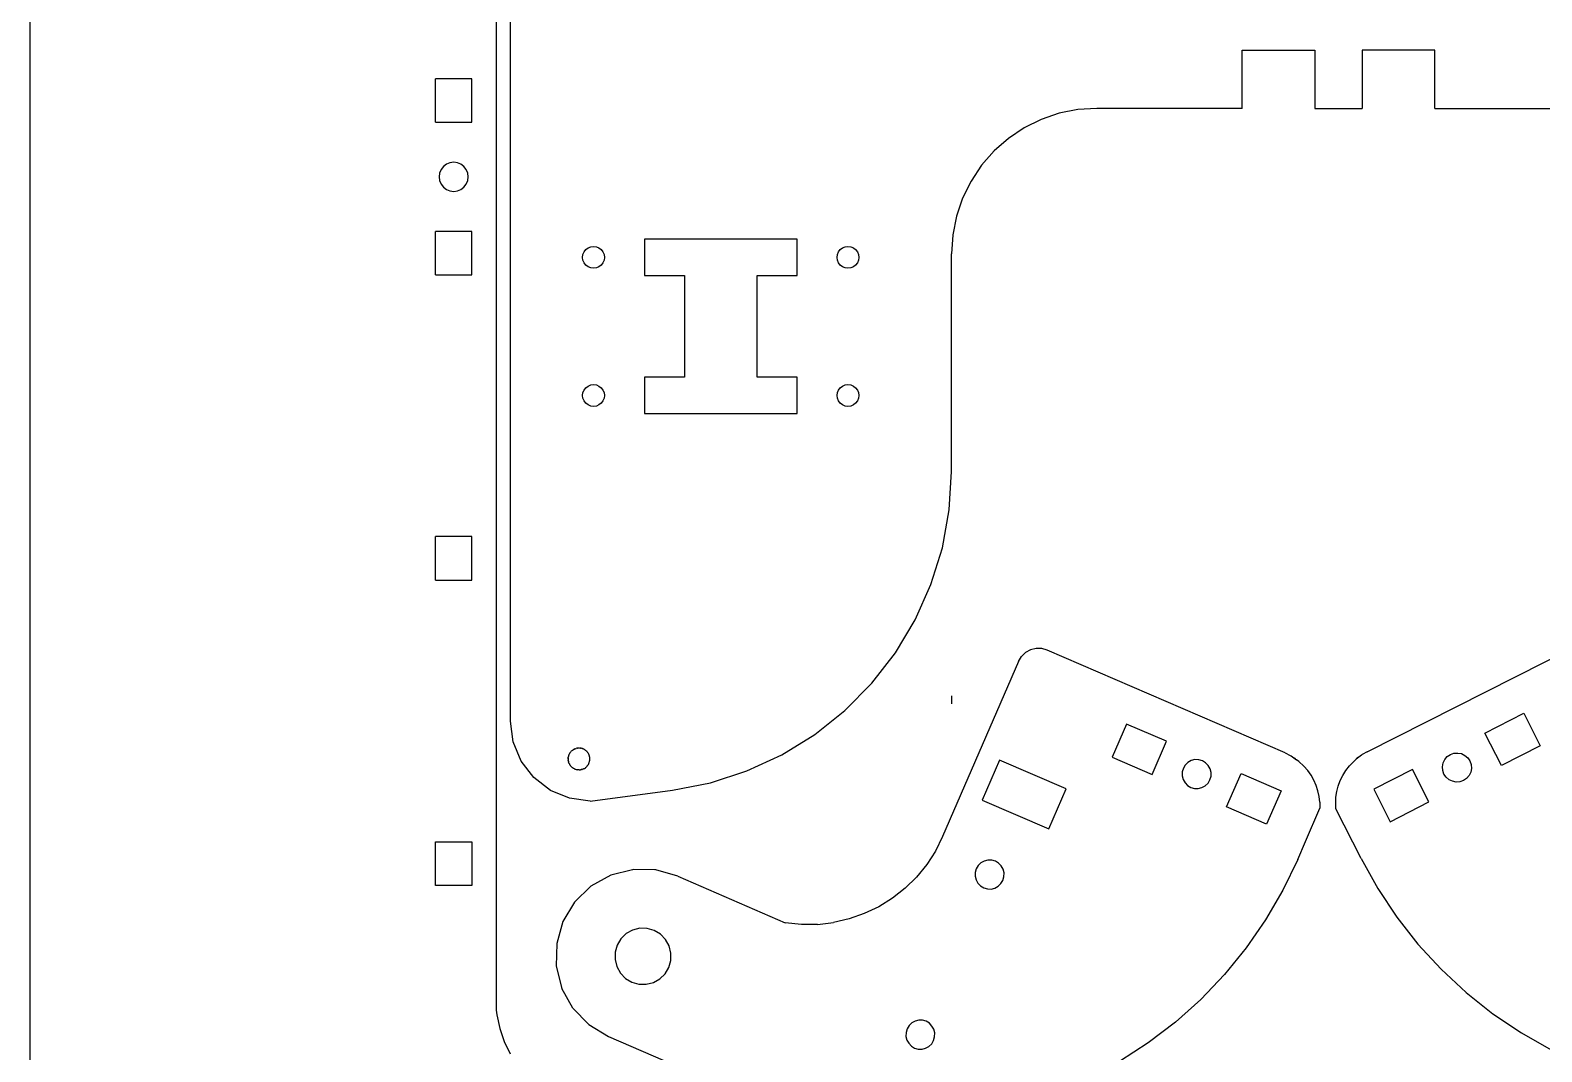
# Model space of a CAD drawing. Extents: x -277 to 127, y -166 to 231.
# Drawn here: x -276.9 to -69, y -76.6 to 63.9 of the extents above; entities that cross this region are included whole.
import ezdxf

# ---------------------------------------------------------------- set-up
doc = ezdxf.new("R2010")
doc.units = 0
doc.layers.get('0').update_dxf_attribs({"linetype": 'CONTINUOUS'})

msp = doc.modelspace()

# ---------------------------------------------------------------- linework, layer by layer
for p, q in [((-276.93, -110.97), (-276.92, 218.74)), ((-212.82, 173.74), (-212.83, -70.93)), ((-210.92, 167.46), (-210.92, -31.15)), ((-110.18, 61.16), (-100.18, 61.16)), ((-110.18, 53.16), (-110.18, 61.16)), ((-100.18, 61.16), (-100.18, 53.16)), ((-83.68, 61.16), (-93.68, 61.16)), ((-93.68, 61.16), (-93.68, 53.16)), ((-83.68, 53.16), (-83.68, 61.16)), ((-221.17, 51.24), (-221.17, 57.24)), ((-216.17, 57.24), (-221.17, 57.24)), ((-216.17, 51.24), (-216.17, 57.24)), ((-135.36, 52.48), (-137.83, 51.63)), ((-132.79, 52.99), (-135.36, 52.48)), ((-130.18, 53.16), (-132.79, 52.99)), ((-110.18, 53.16), (-130.18, 53.16)), ((-100.18, 53.16), (-93.68, 53.16)), ((-83.68, 53.16), (-63.68, 53.16)), ((-221.17, 51.24), (-216.17, 51.24)), ((-140.18, 50.48), (-142.36, 49.02)), ((-137.83, 51.63), (-140.18, 50.48)), ((-142.36, 49.02), (-144.32, 47.3)), ((-144.32, 47.3), (-146.05, 45.33)), ((-220.61, 44.26), (-220.67, 43.74)), ((-220.67, 43.74), (-220.61, 43.22)), ((-220.41, 44.74), (-220.61, 44.26)), ((-220.09, 45.15), (-220.41, 44.74)), ((-219.67, 45.47), (-220.09, 45.15)), ((-219.19, 45.67), (-219.67, 45.47)), ((-218.67, 45.74), (-219.19, 45.67)), ((-218.16, 45.67), (-218.67, 45.74)), ((-217.67, 45.47), (-218.16, 45.67)), ((-217.26, 45.15), (-217.67, 45.47)), ((-216.94, 44.74), (-217.26, 45.15)), ((-216.74, 44.26), (-216.94, 44.74)), ((-216.67, 43.74), (-216.74, 44.26)), ((-216.74, 43.22), (-216.67, 43.74)), ((-146.05, 45.33), (-147.5, 43.16)), ((-220.61, 43.22), (-220.41, 42.74)), ((-220.41, 42.74), (-220.09, 42.33)), ((-220.09, 42.33), (-219.67, 42.01)), ((-219.67, 42.01), (-219.19, 41.81)), ((-219.19, 41.81), (-218.67, 41.74)), ((-218.67, 41.74), (-218.16, 41.81)), ((-218.16, 41.81), (-217.67, 42.01)), ((-217.67, 42.01), (-217.26, 42.33)), ((-217.26, 42.33), (-216.94, 42.74)), ((-216.94, 42.74), (-216.74, 43.22)), ((-147.5, 43.16), (-148.66, 40.81)), ((-148.66, 40.81), (-149.5, 38.33)), ((-149.5, 38.33), (-150.01, 35.77)), ((-221.17, 30.24), (-221.17, 36.24)), ((-216.17, 36.24), (-221.17, 36.24)), ((-216.17, 30.24), (-216.17, 36.24)), ((-150.01, 35.77), (-150.18, 33.16)), ((-200.88, 33.05), (-200.73, 33.41)), ((-200.73, 33.41), (-200.49, 33.72)), ((-200.49, 33.72), (-200.18, 33.96)), ((-200.18, 33.96), (-199.82, 34.11)), ((-199.82, 34.11), (-199.43, 34.16)), ((-199.43, 34.16), (-199.04, 34.11)), ((-199.04, 34.11), (-198.68, 33.96)), ((-198.68, 33.96), (-198.37, 33.72)), ((-198.37, 33.72), (-198.13, 33.41)), ((-198.13, 33.41), (-197.98, 33.05)), ((-171.43, 35.16), (-192.43, 35.16)), ((-192.43, 35.16), (-192.43, 30.16)), ((-171.43, 30.16), (-171.43, 35.16)), ((-165.88, 33.05), (-165.73, 33.41)), ((-165.73, 33.41), (-165.49, 33.72)), ((-165.49, 33.72), (-165.18, 33.96)), ((-165.18, 33.96), (-164.82, 34.11)), ((-164.82, 34.11), (-164.43, 34.16)), ((-164.43, 34.16), (-164.04, 34.11)), ((-164.04, 34.11), (-163.68, 33.96)), ((-163.68, 33.96), (-163.37, 33.72)), ((-163.37, 33.72), (-163.13, 33.41)), ((-163.13, 33.41), (-162.98, 33.05)), ((-200.93, 32.66), (-200.88, 33.05)), ((-200.88, 32.27), (-200.93, 32.66)), ((-200.73, 31.91), (-200.88, 32.27)), ((-200.49, 31.6), (-200.73, 31.91)), ((-200.18, 31.36), (-200.49, 31.6)), ((-199.82, 31.21), (-200.18, 31.36)), ((-199.43, 31.16), (-199.82, 31.21)), ((-199.04, 31.21), (-199.43, 31.16)), ((-198.68, 31.36), (-199.04, 31.21)), ((-198.37, 31.6), (-198.68, 31.36)), ((-198.13, 31.91), (-198.37, 31.6)), ((-197.98, 32.27), (-198.13, 31.91)), ((-197.98, 33.05), (-197.93, 32.66)), ((-197.93, 32.66), (-197.98, 32.27)), ((-165.93, 32.66), (-165.88, 33.05)), ((-165.88, 32.27), (-165.93, 32.66)), ((-165.73, 31.91), (-165.88, 32.27)), ((-165.49, 31.6), (-165.73, 31.91)), ((-165.18, 31.36), (-165.49, 31.6)), ((-164.82, 31.21), (-165.18, 31.36)), ((-164.43, 31.16), (-164.82, 31.21)), ((-164.04, 31.21), (-164.43, 31.16)), ((-163.68, 31.36), (-164.04, 31.21)), ((-163.37, 31.6), (-163.68, 31.36)), ((-163.13, 31.91), (-163.37, 31.6)), ((-162.98, 32.27), (-163.13, 31.91)), ((-162.98, 33.05), (-162.93, 32.66)), ((-162.93, 32.66), (-162.98, 32.27)), ((-150.18, 3.2), (-150.18, 33.16)), ((-221.17, 30.24), (-216.17, 30.24)), ((-192.43, 30.16), (-186.93, 30.16)), ((-186.93, 30.16), (-186.93, 16.16)), ((-176.93, 16.16), (-176.93, 30.16)), ((-176.93, 30.16), (-171.43, 30.16)), ((-200.73, 14.41), (-200.49, 14.72)), ((-200.49, 14.72), (-200.18, 14.96)), ((-200.18, 14.96), (-199.82, 15.11)), ((-199.82, 15.11), (-199.43, 15.16)), ((-199.43, 15.16), (-199.04, 15.11)), ((-199.04, 15.11), (-198.68, 14.96)), ((-198.68, 14.96), (-198.37, 14.72)), ((-198.37, 14.72), (-198.13, 14.41)), ((-186.93, 16.16), (-192.43, 16.16)), ((-192.43, 16.16), (-192.43, 11.16)), ((-171.43, 16.16), (-176.93, 16.16)), ((-171.43, 11.16), (-171.43, 16.16)), ((-165.73, 14.41), (-165.49, 14.72)), ((-165.49, 14.72), (-165.18, 14.96)), ((-165.18, 14.96), (-164.82, 15.11)), ((-164.82, 15.11), (-164.43, 15.16)), ((-164.43, 15.16), (-164.04, 15.11)), ((-164.04, 15.11), (-163.68, 14.96)), ((-163.68, 14.96), (-163.37, 14.72)), ((-163.37, 14.72), (-163.13, 14.41)), ((-200.93, 13.66), (-200.88, 14.05)), ((-200.88, 13.27), (-200.93, 13.66)), ((-200.88, 14.05), (-200.73, 14.41)), ((-200.73, 12.91), (-200.88, 13.27)), ((-200.49, 12.6), (-200.73, 12.91)), ((-200.18, 12.36), (-200.49, 12.6)), ((-198.37, 12.6), (-198.68, 12.36)), ((-198.13, 12.91), (-198.37, 12.6)), ((-198.13, 14.41), (-197.98, 14.05)), ((-197.98, 13.27), (-198.13, 12.91)), ((-197.98, 14.05), (-197.93, 13.66)), ((-197.93, 13.66), (-197.98, 13.27)), ((-165.93, 13.66), (-165.88, 14.05)), ((-165.88, 13.27), (-165.93, 13.66)), ((-165.88, 14.05), (-165.73, 14.41)), ((-165.73, 12.91), (-165.88, 13.27)), ((-165.49, 12.6), (-165.73, 12.91)), ((-165.18, 12.36), (-165.49, 12.6)), ((-163.37, 12.6), (-163.68, 12.36)), ((-163.13, 12.91), (-163.37, 12.6)), ((-163.13, 14.41), (-162.98, 14.05)), ((-162.98, 13.27), (-163.13, 12.91)), ((-162.98, 14.05), (-162.93, 13.66)), ((-162.93, 13.66), (-162.98, 13.27)), ((-199.82, 12.21), (-200.18, 12.36)), ((-199.43, 12.16), (-199.82, 12.21)), ((-199.04, 12.21), (-199.43, 12.16)), ((-198.68, 12.36), (-199.04, 12.21)), ((-192.43, 11.16), (-171.43, 11.16)), ((-164.82, 12.21), (-165.18, 12.36)), ((-164.43, 12.16), (-164.82, 12.21)), ((-164.04, 12.21), (-164.43, 12.16)), ((-163.68, 12.36), (-164.04, 12.21)), ((-150.5, -2.09), (-150.18, 3.2)), ((-151.44, -7.3), (-150.5, -2.09)), ((-221.17, -11.76), (-221.17, -5.76)), ((-216.17, -5.76), (-221.17, -5.76)), ((-216.17, -11.76), (-216.17, -5.76)), ((-153.01, -12.36), (-151.44, -7.3)), ((-221.17, -11.76), (-216.17, -11.76)), ((-155.17, -17.2), (-153.01, -12.36)), ((-157.89, -21.75), (-155.17, -17.2)), ((-92.98, -35.35), (-61.15, -19.26)), ((-161.13, -25.93), (-157.89, -21.75)), ((-140.97, -22.92), (-140.57, -22.25)), ((-140.57, -22.25), (-140.01, -21.7)), ((-139.32, -21.32), (-140.01, -21.7)), ((-138.55, -21.13), (-139.32, -21.32)), ((-137.77, -21.14), (-138.55, -21.13)), ((-137.02, -21.36), (-137.77, -21.14)), ((-104.28, -35.52), (-137.02, -21.36)), ((-140.97, -22.92), (-151.4, -47.03)), ((-164.85, -29.7), (-161.13, -25.93)), ((-150.18, -27.66), (-150.18, -28.76)), ((-210.87, -31.15), (-210.92, -31.15)), ((-210.49, -33.99), (-210.87, -31.15)), ((-169, -33), (-164.85, -29.7)), ((-76.8, -32.78), (-71.45, -30.07)), ((-71.45, -30.07), (-69.2, -34.53)), ((-173.51, -35.77), (-169, -33)), ((-126.09, -31.54), (-128.07, -36.12)), ((-120.59, -33.92), (-126.09, -31.54)), ((-74.54, -37.24), (-76.8, -32.78)), ((-209.4, -36.64), (-210.49, -33.99)), ((-202.49, -35.28), (-202.55, -35.36)), ((-202.43, -35.23), (-202.49, -35.28)), ((-202.39, -35.19), (-202.43, -35.23)), ((-202.39, -35.19), (-202.36, -35.17)), ((-202.31, -35.13), (-202.36, -35.17)), ((-202.31, -35.13), (-202.18, -35.05)), ((-202.1, -35.01), (-202.18, -35.05)), ((-202.1, -35.01), (-202.05, -34.98)), ((-202.05, -34.98), (-202.02, -34.97)), ((-201.97, -34.95), (-202.02, -34.97)), ((-201.97, -34.95), (-201.82, -34.9)), ((-201.73, -34.88), (-201.82, -34.9)), ((-201.68, -34.87), (-201.73, -34.88)), ((-201.68, -34.87), (-201.64, -34.86)), ((-201.53, -34.86), (-201.64, -34.86)), ((-201.46, -34.85), (-201.53, -34.86)), ((-201.46, -34.85), (-201.43, -34.84)), ((-201.34, -34.86), (-201.43, -34.84)), ((-201.25, -34.86), (-201.34, -34.86)), ((-201.25, -34.86), (-201.21, -34.86)), ((-201.15, -34.88), (-201.21, -34.86)), ((-201.04, -34.9), (-201.15, -34.88)), ((-201.04, -34.9), (-201.02, -34.9)), ((-200.95, -34.93), (-201.02, -34.9)), ((-200.91, -34.94), (-200.95, -34.93)), ((-200.91, -34.94), (-200.87, -34.95)), ((-200.87, -34.95), (-200.84, -34.97)), ((-200.78, -35), (-200.84, -34.97)), ((-200.68, -35.05), (-200.78, -35)), ((-200.68, -35.05), (-200.56, -35.13)), ((-200.56, -35.13), (-200.53, -35.14)), ((-200.53, -35.14), (-200.5, -35.17)), ((-200.5, -35.17), (-200.46, -35.21)), ((-200.39, -35.26), (-200.46, -35.21)), ((-200.39, -35.26), (-200.37, -35.28)), ((-200.31, -35.36), (-200.37, -35.28)), ((-122.57, -38.5), (-120.59, -33.92)), ((-69.2, -34.53), (-74.54, -37.24)), ((-207.65, -38.92), (-209.4, -36.64)), ((-202.92, -36.23), (-202.93, -36.3)), ((-202.92, -36.27), (-202.93, -36.32)), ((-202.93, -36.32), (-202.93, -36.3)), ((-202.93, -36.37), (-202.93, -36.32)), ((-202.93, -36.37), (-202.92, -36.44)), ((-202.92, -36.16), (-202.91, -36.11)), ((-202.92, -36.21), (-202.92, -36.16)), ((-202.92, -36.16), (-202.92, -36.23)), ((-202.92, -36.27), (-202.92, -36.21)), ((-202.92, -36.44), (-202.91, -36.55)), ((-202.91, -36.11), (-202.89, -36.02)), ((-202.9, -36.6), (-202.91, -36.55)), ((-202.9, -36.6), (-202.89, -36.65)), ((-202.88, -35.96), (-202.89, -36.02)), ((-202.89, -36.65), (-202.88, -36.73)), ((-202.85, -35.87), (-202.88, -35.96)), ((-202.87, -36.76), (-202.88, -36.73)), ((-202.83, -36.88), (-202.87, -36.76)), ((-202.85, -35.87), (-202.83, -35.83)), ((-202.83, -35.83), (-202.82, -35.79)), ((-202.81, -36.93), (-202.83, -36.88)), ((-202.79, -35.73), (-202.82, -35.79)), ((-202.79, -36.97), (-202.81, -36.93)), ((-202.74, -35.62), (-202.79, -35.73)), ((-202.79, -36.97), (-202.76, -37.02)), ((-202.76, -37.02), (-202.73, -37.09)), ((-202.73, -35.59), (-202.74, -35.62)), ((-202.68, -35.52), (-202.73, -35.59)), ((-202.73, -37.09), (-202.67, -37.17)), ((-202.68, -35.52), (-202.65, -35.48)), ((-202.64, -37.22), (-202.67, -37.17)), ((-202.65, -35.48), (-202.63, -35.45)), ((-202.61, -37.27), (-202.64, -37.22)), ((-202.55, -35.36), (-202.63, -35.45)), ((-202.58, -37.3), (-202.61, -37.27)), ((-202.58, -37.3), (-202.54, -37.34)), ((-202.54, -37.34), (-202.49, -37.4)), ((-202.49, -37.4), (-202.47, -37.42)), ((-202.47, -37.42), (-202.42, -37.46)), ((-200.45, -37.47), (-200.37, -37.4)), ((-200.37, -37.4), (-200.3, -37.31)), ((-200.27, -35.4), (-200.31, -35.36)), ((-200.3, -37.31), (-200.26, -37.28)), ((-200.25, -35.42), (-200.27, -35.4)), ((-200.26, -37.28), (-200.24, -37.24)), ((-200.23, -35.45), (-200.25, -35.42)), ((-200.24, -37.24), (-200.22, -37.22)), ((-200.2, -35.49), (-200.23, -35.45)), ((-200.22, -37.22), (-200.19, -37.17)), ((-200.15, -35.57), (-200.2, -35.49)), ((-200.13, -37.09), (-200.19, -37.17)), ((-200.13, -35.59), (-200.15, -35.57)), ((-200.09, -35.69), (-200.13, -35.59)), ((-200.13, -37.09), (-200.11, -37.05)), ((-200.11, -37.05), (-200.09, -36.98)), ((-200.11, -37.05), (-200.1, -37.02)), ((-200.1, -37.02), (-200.09, -36.98)), ((-200.07, -35.73), (-200.09, -35.69)), ((-200.09, -36.98), (-200.06, -36.94)), ((-200.05, -35.76), (-200.07, -35.73)), ((-200.06, -36.94), (-200.04, -36.9)), ((-200.04, -35.79), (-200.05, -35.76)), ((-200.03, -35.84), (-200.04, -35.79)), ((-200.04, -36.9), (-200.03, -36.87)), ((-199.98, -35.96), (-200.03, -35.84)), ((-200.03, -36.87), (-200.02, -36.83)), ((-200.02, -36.83), (-200.01, -36.8)), ((-200.01, -36.8), (-199.98, -36.72)), ((-199.98, -35.98), (-199.98, -35.96)), ((-199.97, -36.04), (-199.98, -35.98)), ((-199.98, -36.72), (-199.97, -36.65)), ((-199.95, -36.1), (-199.97, -36.04)), ((-199.97, -36.61), (-199.95, -36.56)), ((-199.97, -36.65), (-199.97, -36.61)), ((-199.95, -36.13), (-199.95, -36.1)), ((-199.95, -36.17), (-199.95, -36.13)), ((-199.95, -36.22), (-199.95, -36.17)), ((-199.93, -36.31), (-199.95, -36.22)), ((-199.95, -36.52), (-199.94, -36.49)), ((-199.95, -36.56), (-199.95, -36.52)), ((-199.94, -36.45), (-199.93, -36.38)), ((-199.94, -36.49), (-199.94, -36.45)), ((-199.93, -36.34), (-199.93, -36.31)), ((-199.93, -36.38), (-199.93, -36.34)), ((-178.32, -37.99), (-173.51, -35.77)), ((-143.57, -36.5), (-145.95, -42.01)), ((-134.4, -40.47), (-143.57, -36.5)), ((-128.07, -36.12), (-122.57, -38.5)), ((-118.02, -37.18), (-118.29, -37.63)), ((-117.65, -36.82), (-118.02, -37.18)), ((-117.19, -36.57), (-117.65, -36.82)), ((-116.69, -36.44), (-117.19, -36.57)), ((-116.17, -36.45), (-116.69, -36.44)), ((-115.67, -36.59), (-116.17, -36.45)), ((-115.22, -36.86), (-115.67, -36.59)), ((-114.86, -37.23), (-115.22, -36.86)), ((-114.6, -37.69), (-114.86, -37.23)), ((-104.28, -35.52), (-103.57, -35.87)), ((-103.57, -35.87), (-103.46, -35.94)), ((-103.46, -35.94), (-102.71, -36.46)), ((-102.93, -36.31), (-102.88, -36.19)), ((-102.39, -36.69), (-102.71, -36.46)), ((-101.69, -37.32), (-102.39, -36.69)), ((-101.18, -37.92), (-101.69, -37.32)), ((-95.94, -37.94), (-95.45, -37.31)), ((-95.45, -37.31), (-94.8, -36.63)), ((-94.8, -36.63), (-94.49, -36.39)), ((-93.77, -35.82), (-94.49, -36.39)), ((-94.28, -36.22), (-94.33, -36.11)), ((-93.67, -35.75), (-93.77, -35.82)), ((-92.98, -35.35), (-93.67, -35.75)), ((-82.64, -37.41), (-82.55, -36.9)), ((-82.6, -37.93), (-82.64, -37.41)), ((-82.55, -36.9), (-82.32, -36.43)), ((-82.32, -36.43), (-81.98, -36.03)), ((-81.98, -36.03), (-81.55, -35.74)), ((-81.55, -35.74), (-81.06, -35.57)), ((-81.06, -35.57), (-80.54, -35.53)), ((-80.54, -35.53), (-80.03, -35.62)), ((-80.03, -35.62), (-79.56, -35.85)), ((-79.56, -35.85), (-79.16, -36.19)), ((-79.16, -36.19), (-78.87, -36.62)), ((-78.87, -36.62), (-78.7, -37.11)), ((-78.7, -37.11), (-78.66, -37.64)), ((-205.37, -40.67), (-207.65, -38.92)), ((-202.42, -37.46), (-202.37, -37.51)), ((-202.37, -37.51), (-202.33, -37.54)), ((-202.33, -37.54), (-202.3, -37.56)), ((-202.3, -37.56), (-202.25, -37.6)), ((-202.25, -37.6), (-202.2, -37.63)), ((-202.2, -37.63), (-202.16, -37.65)), ((-202.04, -37.71), (-202.16, -37.65)), ((-202.04, -37.71), (-201.99, -37.73)), ((-201.99, -37.73), (-201.95, -37.74)), ((-201.95, -37.74), (-201.9, -37.76)), ((-201.9, -37.76), (-201.82, -37.79)), ((-201.82, -37.79), (-201.72, -37.81)), ((-201.72, -37.81), (-201.66, -37.82)), ((-201.66, -37.82), (-201.61, -37.83)), ((-201.43, -37.84), (-201.61, -37.83)), ((-201.43, -37.84), (-201.4, -37.84)), ((-201.4, -37.84), (-201.33, -37.83)), ((-201.33, -37.83), (-201.22, -37.83)), ((-201.22, -37.83), (-201.18, -37.82)), ((-201.18, -37.82), (-201.14, -37.8)), ((-201.04, -37.79), (-201.14, -37.8)), ((-201.04, -37.79), (-201.01, -37.78)), ((-200.89, -37.74), (-201.01, -37.78)), ((-200.89, -37.74), (-200.85, -37.72)), ((-200.85, -37.72), (-200.81, -37.7)), ((-200.81, -37.7), (-200.77, -37.68)), ((-200.77, -37.68), (-200.68, -37.64)), ((-200.68, -37.64), (-200.55, -37.55)), ((-200.55, -37.55), (-200.51, -37.52)), ((-200.51, -37.52), (-200.48, -37.5)), ((-200.48, -37.5), (-200.45, -37.47)), ((-183.36, -39.62), (-178.32, -37.99)), ((-118.43, -38.13), (-118.44, -38.66)), ((-118.44, -38.66), (-118.31, -39.16)), ((-118.29, -37.63), (-118.43, -38.13)), ((-118.31, -39.16), (-118.06, -39.62)), ((-114.89, -39.67), (-114.63, -39.22)), ((-114.63, -39.22), (-114.48, -38.72)), ((-114.48, -38.2), (-114.6, -37.69)), ((-114.48, -38.72), (-114.48, -38.2)), ((-112.33, -42.93), (-110.35, -38.35)), ((-110.35, -38.35), (-104.85, -40.73)), ((-100.72, -38.57), (-101.18, -37.92)), ((-100.33, -39.26), (-100.72, -38.57)), ((-100.02, -39.99), (-100.33, -39.26)), ((-96.97, -40.07), (-96.7, -39.33)), ((-96.7, -39.33), (-96.35, -38.61)), ((-96.35, -38.61), (-95.94, -37.94)), ((-86.76, -37.81), (-92.1, -40.52)), ((-84.5, -42.27), (-86.76, -37.81)), ((-82.43, -38.43), (-82.6, -37.93)), ((-82.14, -38.86), (-82.43, -38.43)), ((-81.74, -39.2), (-82.14, -38.86)), ((-81.27, -39.42), (-81.74, -39.2)), ((-80.76, -39.52), (-81.27, -39.42)), ((-80.24, -39.48), (-80.76, -39.52)), ((-79.75, -39.31), (-80.24, -39.48)), ((-79.32, -39.02), (-79.75, -39.31)), ((-78.98, -38.62), (-79.32, -39.02)), ((-78.75, -38.15), (-78.98, -38.62)), ((-78.66, -37.64), (-78.75, -38.15)), ((-202.72, -41.76), (-205.37, -40.67)), ((-199.88, -42.14), (-188.56, -40.63)), ((-188.56, -40.63), (-183.36, -39.62)), ((-136.78, -45.98), (-134.4, -40.47)), ((-118.06, -39.62), (-117.7, -39.99)), ((-117.7, -39.99), (-117.25, -40.26)), ((-117.25, -40.26), (-116.75, -40.4)), ((-116.75, -40.4), (-116.23, -40.41)), ((-116.23, -40.41), (-115.73, -40.29)), ((-115.73, -40.29), (-115.27, -40.03)), ((-115.27, -40.03), (-114.89, -39.67)), ((-104.85, -40.73), (-106.83, -45.31)), ((-99.77, -40.75), (-100.02, -39.99)), ((-99.61, -41.52), (-99.77, -40.75)), ((-99.52, -42.31), (-99.61, -41.52)), ((-97.29, -41.62), (-97.17, -40.84)), ((-97.17, -40.84), (-96.97, -40.07)), ((-92.1, -40.52), (-89.85, -44.98)), ((-199.88, -42.14), (-202.72, -41.76)), ((-145.95, -42.01), (-136.78, -45.98)), ((-106.83, -45.31), (-112.33, -42.93)), ((-101.5, -47.69), (-99.51, -43.1)), ((-99.52, -42.31), (-99.51, -43.1)), ((-99.51, -43.03), (-99.49, -43.04)), ((-97.33, -42.41), (-97.29, -41.62)), ((-97.29, -43.2), (-97.33, -42.41)), ((-93.82, -50.06), (-97.29, -43.2)), ((-89.85, -44.98), (-84.5, -42.27)), ((-221.18, -53.76), (-221.18, -47.76)), ((-221.18, -47.76), (-216.18, -47.76)), ((-216.18, -47.76), (-216.18, -53.76)), ((-151.4, -47.03), (-152.39, -49.02)), ((-102.56, -50.16), (-101.5, -47.69)), ((-152.39, -49.02), (-153.59, -50.87)), ((-194.09, -51.6), (-197.05, -52.34)), ((-194, -51.57), (-194.09, -51.6)), ((-190.87, -51.62), (-194, -51.57)), ((-191.14, -51.62), (-191.1, -51.52)), ((-187.85, -52.48), (-190.87, -51.62)), ((-153.59, -50.87), (-154.99, -52.59)), ((-146.91, -51.96), (-146.92, -52.48)), ((-146.77, -51.46), (-146.91, -51.96)), ((-146.5, -51.01), (-146.77, -51.46)), ((-146.13, -50.65), (-146.5, -51.01)), ((-145.67, -50.39), (-146.13, -50.65)), ((-145.17, -50.27), (-145.67, -50.39)), ((-144.65, -50.28), (-145.17, -50.27)), ((-144.15, -50.42), (-144.65, -50.28)), ((-143.7, -50.69), (-144.15, -50.42)), ((-143.34, -51.06), (-143.7, -50.69)), ((-143.08, -51.52), (-143.34, -51.06)), ((-142.96, -52.02), (-143.08, -51.52)), ((-102.56, -50.16), (-104.6, -54.4)), ((-93.82, -50.06), (-91.53, -54.18)), ((-216.18, -53.76), (-221.18, -53.76)), ((-199.78, -53.86), (-202.03, -56.04)), ((-197.05, -52.34), (-199.78, -53.86)), ((-187.85, -52.48), (-173.05, -58.89)), ((-154.99, -52.59), (-156.57, -54.14)), ((-146.92, -52.48), (-146.8, -52.99)), ((-146.8, -52.99), (-146.54, -53.45)), ((-146.54, -53.45), (-146.18, -53.82)), ((-146.18, -53.82), (-145.73, -54.09)), ((-144.21, -54.11), (-143.75, -53.86)), ((-143.75, -53.86), (-143.38, -53.5)), ((-143.38, -53.5), (-143.11, -53.05)), ((-143.11, -53.05), (-142.97, -52.55)), ((-142.97, -52.55), (-142.96, -52.02)), ((-202.03, -56.04), (-203.64, -58.73)), ((-158.31, -55.51), (-160.19, -56.68)), ((-156.57, -54.14), (-158.31, -55.51)), ((-145.73, -54.09), (-145.23, -54.23)), ((-145.23, -54.23), (-144.71, -54.24)), ((-144.71, -54.24), (-144.21, -54.11)), ((-104.6, -54.4), (-106.97, -58.48)), ((-91.53, -54.18), (-88.92, -58.11)), ((-162.19, -57.63), (-164.28, -58.36)), ((-160.19, -56.68), (-162.19, -57.63)), ((-88.92, -58.11), (-86.02, -61.82)), ((-203.64, -58.73), (-204.5, -61.74)), ((-194.05, -59.89), (-194.93, -60.38)), ((-193.07, -59.64), (-194.05, -59.89)), ((-192.06, -59.66), (-193.07, -59.64)), ((-191.09, -59.94), (-192.06, -59.66)), ((-190.22, -60.46), (-191.09, -59.94)), ((-170.84, -59.12), (-173.05, -58.89)), ((-168.64, -59.11), (-170.84, -59.12)), ((-168.64, -59.11), (-166.44, -58.86)), ((-164.28, -58.36), (-166.44, -58.86)), ((-106.97, -58.48), (-109.65, -62.35)), ((-204.5, -61.74), (-204.55, -64.87)), ((-196.18, -61.95), (-196.45, -62.93)), ((-195.66, -61.09), (-196.18, -61.95)), ((-194.93, -60.38), (-195.66, -61.09)), ((-189.52, -61.18), (-190.22, -60.46)), ((-189.03, -62.07), (-189.52, -61.18)), ((-188.78, -63.05), (-189.03, -62.07)), ((-109.65, -62.35), (-112.62, -66.01)), ((-86.02, -61.82), (-82.83, -65.29)), ((-196.45, -62.93), (-196.47, -63.94)), ((-196.47, -63.94), (-196.22, -64.92)), ((-189.07, -65.03), (-188.79, -64.06)), ((-188.79, -64.06), (-188.78, -63.05)), ((-204.55, -64.87), (-203.78, -67.91)), ((-196.22, -64.92), (-195.73, -65.8)), ((-195.73, -65.8), (-195.03, -66.53)), ((-195.03, -66.53), (-194.16, -67.05)), ((-190.32, -66.6), (-189.59, -65.9)), ((-189.59, -65.9), (-189.07, -65.03)), ((-112.62, -66.01), (-115.87, -69.42)), ((-82.83, -65.29), (-79.38, -68.49)), ((-202.26, -70.65), (-203.78, -67.91)), ((-194.16, -67.05), (-193.19, -67.33)), ((-193.19, -67.33), (-192.18, -67.34)), ((-192.18, -67.34), (-191.2, -67.1)), ((-191.2, -67.1), (-190.32, -66.6)), ((-79.38, -68.49), (-75.69, -71.42)), ((-202.26, -70.65), (-200.08, -72.9)), ((-115.87, -69.42), (-119.38, -72.56)), ((-212.83, -70.93), (-212.74, -71.56)), ((-212.74, -71.56), (-212.34, -73.41)), ((-155.66, -72.67), (-156.03, -73.04)), ((-155.2, -72.42), (-155.66, -72.67)), ((-154.7, -72.29), (-155.2, -72.42)), ((-154.18, -72.3), (-154.7, -72.29)), ((-153.68, -72.44), (-154.18, -72.3)), ((-153.23, -72.71), (-153.68, -72.44)), ((-152.87, -73.09), (-153.23, -72.71)), ((-119.38, -72.56), (-123.13, -75.42)), ((-75.69, -71.42), (-71.78, -74.05)), ((-212.34, -73.41), (-211.72, -75.2)), ((-200.08, -72.9), (-197.39, -74.51)), ((-197.39, -74.51), (-181.46, -81.4)), ((-156.44, -73.99), (-156.45, -74.51)), ((-156.45, -74.51), (-156.33, -75.02)), ((-156.3, -73.49), (-156.44, -73.99)), ((-156.03, -73.04), (-156.3, -73.49)), ((-152.61, -73.54), (-152.87, -73.09)), ((-152.64, -75.07), (-152.5, -74.57)), ((-152.49, -74.05), (-152.61, -73.54)), ((-152.5, -74.57), (-152.49, -74.05)), ((-71.78, -74.05), (-67.68, -76.37)), ((-211.72, -75.2), (-210.9, -76.9)), ((-156.33, -75.02), (-156.07, -75.47)), ((-156.07, -75.47), (-155.71, -75.85)), ((-155.71, -75.85), (-155.26, -76.12)), ((-155.26, -76.12), (-154.76, -76.26)), ((-154.76, -76.26), (-154.24, -76.27)), ((-154.24, -76.27), (-153.74, -76.14)), ((-153.74, -76.14), (-153.28, -75.89)), ((-153.28, -75.89), (-152.91, -75.52)), ((-152.91, -75.52), (-152.64, -75.07)), ((-123.13, -75.42), (-127.08, -77.97))]:
    msp.add_line(p, q)

doc.saveas('drawing.dxf')
